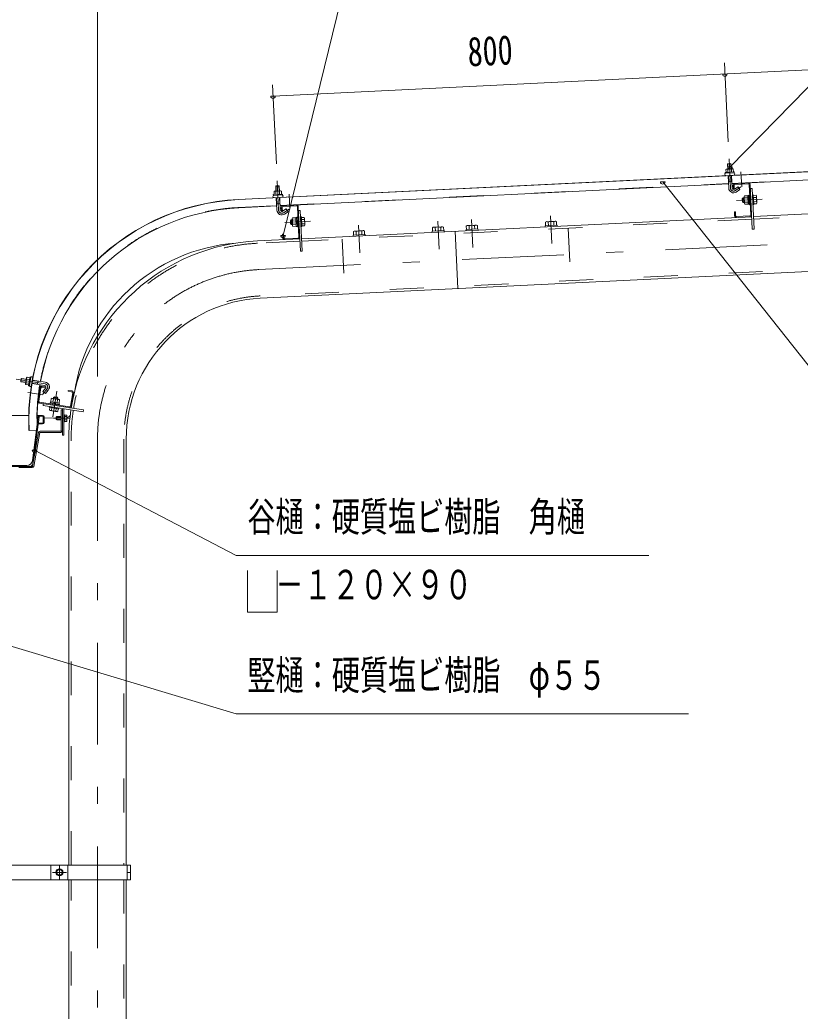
# Model space of a CAD drawing. Units: millimetres, scale not verified. Extents: x -34836 to 34836, y -16800 to 16800.
# Drawn here: x 21941 to 27460, y 5810 to 12821 of the extents above; entities that cross this region are included whole.
import ezdxf
from ezdxf.enums import TextEntityAlignment as Align

# ---------------------------------------------------------------- set-up
doc = ezdxf.new("R2010")
doc.units = ezdxf.units.MM
doc.header["$LTSCALE"] = 60
doc.linetypes.add('USER2', pattern=[10, 4, -6])
doc.linetypes.add('USER3', pattern=[24, 12, -5, 2, -5])
for name, color, linetype, lineweight in [('0-6_2-02BOLD', 7, 'Continuous', 18), ('0-7_2-12HIDDEN', 3, 'USER2', 18), ('0-8_2-22CENTER', 3, 'USER3', 18), ('0-9_2-42THIN', 4, 'Continuous', 18), ('0-A_2-52DIM', 3, 'Continuous', 18)]:
    doc.layers.add(name, color=color, linetype=linetype, lineweight=lineweight)
doc.styles.add('ＭＳ ゴシック', font='')
doc.styles.get('ＭＳ ゴシック').set_extended_font_data('MS Gothic')

msp = doc.modelspace()

# ---------------------------------------------------------------- linework, layer by layer
at = {"layer": '0-6_2-02BOLD'}
for p, q in [((23487.19, 11549.19), (31529.55, 11942.53)), ((26970.96, 11801.83), (26972.69, 11766.62)), ((26977.81, 11661.85), (30150.01, 11816.99)), ((26948.83, 11742.93), (26947.82, 11763.39)), ((26951.01, 11718.61), (26955.32, 11630.46)), ((26973.78, 11764.66), (26974.77, 11744.19)), ((26979.28, 11631.63), (26974.97, 11719.78)), ((23774.78, 11645.51), (23750.81, 11644.34)), ((23781.63, 11505.53), (26953.84, 11660.68)), ((26953.11, 11675.51), (26977.09, 11676.7)), ((26998.91, 11656.47), (27093.18, 11661.08)), ((27099.89, 11655), (27110.36, 11440.86)), ((23751.64, 11607.07), (23752.65, 11586.61)), ((23778.59, 11587.88), (23777.59, 11608.34)), ((27008.46, 11603.15), (27034.67, 11620.05)), ((27089.21, 11578.39), (27097.2, 11578.78)), ((27097.07, 11581.58), (27103.46, 11581.89)), ((27107.61, 11628.14), (27120.4, 11628.76)), ((30313.56, 11584.71), (27130.17, 11429.01)), ((23757.66, 11504.35), (23490.03, 11491.27)), ((23754.82, 11562.29), (23759.14, 11474.14)), ((23756.94, 11519.2), (23780.9, 11520.38)), ((23783.11, 11475.31), (23778.8, 11563.46)), ((23897, 11504.76), (23802.72, 11500.15)), ((23914.19, 11284.54), (23903.71, 11498.69)), ((27057.56, 11529.58), (27065.55, 11529.98)), ((27090, 11562.22), (27066.81, 11561.09)), ((27068.28, 11531.1), (27091.47, 11532.23)), ((27092.2, 11517.24), (27069.02, 11516.1)), ((27090.35, 11555.22), (27098.73, 11547.62)), ((27099.12, 11539.63), (27090.73, 11547.23)), ((27149.14, 11565.11), (27129.96, 11564.18)), ((27131.43, 11534.19), (27150.61, 11535.13)), ((23812.28, 11446.83), (23838.5, 11463.73)), ((27117.38, 11428.38), (23933.99, 11272.69)), ((27104.28, 11434.15), (27010, 11429.54)), ((23861.37, 11373.27), (23859.82, 11405.23)), ((23870.64, 11404.77), (23893.82, 11405.9)), ((23895.28, 11375.92), (23872.1, 11374.79)), ((23894.16, 11398.9), (23902.55, 11391.3)), ((23894.56, 11390.91), (23902.94, 11383.31)), ((23932.85, 11426.83), (23926.46, 11426.51)), ((23933.77, 11407.86), (23952.96, 11408.8)), ((23954.42, 11378.81), (23935.24, 11377.87)), ((23935.98, 11362.87), (23955.18, 11363.82)), ((25119.75, 11338.71), (25118.55, 11363.06)), ((25157.77, 11364.98), (25158.96, 11340.63)), ((25177.37, 11365.94), (25178.57, 11341.59)), ((25679.08, 11366.06), (25677.88, 11390.42)), ((25717.1, 11392.34), (25718.29, 11367.98)), ((25736.71, 11393.3), (25737.89, 11368.94)), ((25740.64, 11369.07), (25741.03, 11361.08)), ((24298.36, 11298.54), (24298.75, 11290.55)), ((24320.7, 11299.63), (24319.51, 11323.98)), ((24358.72, 11325.9), (24359.92, 11301.55)), ((24379.53, 11302.51), (24378.33, 11326.86)), ((24878.85, 11351.34), (24880.04, 11326.99)), ((24919.24, 11328.9), (24918.06, 11353.26)), ((25019.89, 11325.8), (25039.74, 10919.88)), ((25181.3, 11341.72), (25181.69, 11333.73)), ((23921.2, 11272.07), (23621.56, 11257.4)), ((23813.82, 11273.23), (23908.09, 11277.84)), ((23641.42, 10851.5), (30185.67, 11171.56)), ((22005.62, 10251.28), (21985.38, 10254.48)), ((21989.45, 10280.14), (22009.68, 10276.93)), ((22117.03, 10234.64), (22026.47, 10248.98)), ((22030.59, 10272.62), (22120.78, 10258.34)), ((22068.86, 10266.55), (22065.1, 10242.85)), ((22083.91, 10218.82), (22069.14, 10125.58)), ((22075.46, 10124.58), (22090.23, 10217.82)), ((22097.55, 10223.14), (22124.41, 10218.88)), ((22299.87, 10089.04), (22314.63, 10182.28)), ((22320.95, 10181.28), (22306.19, 10088.03)), ((22080.78, 10117.26), (22292.54, 10083.72)), ((22106.64, 10106.68), (22104.65, 10094.04)), ((22177.72, 10140), (22174.09, 10117.07)), ((22177.18, 10142.9), (22178.42, 10150.8)), ((22181.01, 10115.97), (22187.66, 10106.81)), ((22195.57, 10105.56), (22188.91, 10114.72)), ((22203.74, 10112.37), (22207.37, 10135.3)), ((22149.07, 10080.53), (22150.07, 10086.85)), ((22167.83, 10077.55), (22164.83, 10058.58)), ((22194.47, 10053.89), (22197.48, 10072.86)), ((22212.31, 10070.51), (22209.29, 10051.54)), ((21576.61, 10023.07), (22003.6, 10023.07)), ((22070.95, 10014.39), (22029.49, 9703.78)), ((22032.42, 9680.43), (22069.69, 9959.6)), ((22063.61, 10023.07), (22102.11, 10023.07)), ((22071.56, 9973.6), (22076.9, 10013.6)), ((22073.65, 9963.07), (22102.11, 9963.07)), ((22102.11, 9969.07), (22075.52, 9969.07)), ((22102.11, 10017.07), (22080.86, 10017.07)), ((22106.11, 10013.07), (22106.11, 9973.07)), ((22112.11, 9973.07), (22112.11, 10013.07)), ((22112.11, 10005.72), (22197.71, 10004.97)), ((22232.91, 10015.07), (22201.71, 10015.07)), ((22257.71, 9978.07), (22251.31, 9978.07)), ((22271.69, 10014.62), (22257.71, 10014.62)), ((22257.71, 9991.52), (22271.69, 9991.52)), ((22005.98, 9916.89), (22065.9, 9919.82)), ((22030.4, 9664.72), (22072.42, 9903.01)), ((22081.48, 9901.42), (22039.46, 9663.13)), ((22230.91, 9912.27), (22083.45, 9912.27)), ((22083.45, 9903.07), (22230.91, 9903.07)), ((22286.9, 9855.89), (22286.9, 6843.89)), ((22693.3, 6843.89), (22693.3, 9855.89)), ((21551.79, 9663.07), (22028.43, 9663.07)), ((21590.37, 9669.07), (21989.84, 9669.07)), ((22028.43, 9653.87), (21934.11, 9653.87)), ((22724.1, 6843.89), (21200.13, 6843.89)), ((22160.51, 6843.89), (22160.51, 6739.89)), ((22280.5, 6843.89), (22280.5, 6739.89)), ((22699.71, 6739.89), (22699.71, 6843.89)), ((22286.9, 6739.89), (22286.9, 1791.89)), ((22693.3, 3443.41), (22693.3, 6739.89)), ((22724.1, 6791.9), (22699.71, 6791.9))]:
    msp.add_line(p, q, dxfattribs=at)
for points in [[(31313.45, 11873.89), (31532.38, 11884.6), (31529.45, 11944.53), (23487.1, 11551.19)], [(26948.71, 11765.45), (26946.99, 11800.66), (26970.96, 11801.83), (26968.87, 11803.73), (26948.89, 11802.76), (26946.99, 11800.66)], [(26987.75, 11744.83), (26986.75, 11765.3), (26983.17, 11767.14), (26938.23, 11764.93), (26934.85, 11762.76), (26935.85, 11742.29)], [(23776.5, 11610.3), (23774.78, 11645.51), (23772.68, 11647.41), (23752.72, 11646.44), (23750.81, 11644.34), (23752.53, 11609.13)], [(26986.43, 11649.45), (26987.75, 11622.28), (26994.14, 11622.6), (26992.81, 11649.76)], [(27034.67, 11620.05), (27021.68, 11640.22), (26995.47, 11623.33)], [(27120.4, 11628.76), (27134.46, 11341.11), (27121.68, 11340.49), (27106.28, 11655.31)], [(23739.67, 11585.97), (23738.68, 11606.44), (23742.04, 11608.61), (23787, 11610.82), (23790.57, 11608.97), (23791.58, 11588.51)], [(27069.02, 11516.1), (27066, 11520.79), (27063.54, 11571.13), (27066.08, 11576.08), (27089.26, 11577.22)], [(27100.26, 11516.46), (27092.26, 11516.07), (27089.21, 11578.39)], [(27097.07, 11581.58), (27100.39, 11513.66), (27106.78, 11513.97)], [(27125.96, 11514.91), (27132.35, 11515.23), (27129.03, 11583.14), (27122.63, 11582.84)], [(27129.23, 11579.17), (27148.41, 11580.11), (27151.43, 11575.43), (27153.89, 11525.09), (27151.35, 11520.14), (27132.15, 11519.2)], [(23910.1, 11498.99), (23925.5, 11184.17), (23938.29, 11184.8), (23924.22, 11472.45), (23911.43, 11471.82)], [(27063.99, 11561.94), (27056, 11561.55), (27050.29, 11555.27), (27051.28, 11535.29), (27057.56, 11529.58), (27056, 11561.55)], [(23796.64, 11493.44), (23797.97, 11466.28), (23791.56, 11465.96), (23790.24, 11493.13)], [(23838.5, 11463.73), (23825.5, 11483.9), (23799.28, 11467.01)], [(27003.3, 11435.62), (27001.96, 11462.78), (26995.57, 11462.47), (26996.9, 11435.31)], [(23869.37, 11373.66), (23861.37, 11373.27), (23855.09, 11378.97), (23854.11, 11398.95), (23859.82, 11405.23), (23867.8, 11405.62)], [(23893.09, 11420.9), (23869.9, 11419.76), (23867.35, 11414.81), (23869.82, 11364.47), (23872.84, 11359.78), (23896.02, 11360.92)], [(23904.07, 11360.14), (23896.08, 11359.75), (23893.03, 11422.07), (23901.03, 11422.46)], [(23907.28, 11425.57), (23900.88, 11425.26), (23904.21, 11357.34), (23910.6, 11357.64)], [(23932.85, 11426.83), (23936.18, 11358.9), (23929.77, 11358.58)], [(23955.18, 11363.82), (23957.71, 11368.77), (23955.25, 11419.11), (23952.24, 11423.79), (23933.04, 11422.86)], [(24860.43, 11326.02), (24859.23, 11350.38), (24865.31, 11354.3), (24931.24, 11357.52), (24937.66, 11354.21), (24938.85, 11329.86)], [(25100.13, 11337.75), (25098.95, 11362.1), (25105.03, 11366.02), (25170.95, 11369.25), (25177.37, 11365.94)], [(25740.64, 11369.07), (25656.73, 11364.97), (25657.12, 11356.98)], [(25659.46, 11365.1), (25658.27, 11389.46), (25664.35, 11393.38), (25730.28, 11396.6), (25736.71, 11393.3)], [(23800.71, 11278.99), (23799.38, 11306.16), (23805.79, 11306.46), (23807.11, 11279.3)], [(24298.36, 11298.54), (24382.26, 11302.64), (24382.65, 11294.65)], [(24378.33, 11326.86), (24371.91, 11330.17), (24305.99, 11326.95), (24299.91, 11323.02), (24301.09, 11298.67)], [(24941.98, 11322), (24941.59, 11329.99), (24857.69, 11325.89), (24858.08, 11317.9)], [(25181.3, 11341.72), (25097.4, 11337.62), (25097.79, 11329.63)], [(21948.74, 10261.29), (21947.08, 10263.58), (21950.19, 10283.33), (21952.49, 10285)], [(21983.55, 10255.77), (21948.74, 10261.29), (21952.49, 10285), (21987.31, 10279.49)], [(22011.71, 10289.77), (21991.47, 10292.97), (21988.95, 10289.84), (21981.9, 10245.41), (21983.35, 10241.65), (22003.58, 10238.44)], [(22124.41, 10218.88), (22125.42, 10225.21), (22098.55, 10229.46)], [(22142.2, 10202.56), (22122.57, 10178.31), (22103.92, 10193.42), (22123.55, 10217.66)], [(22309.31, 10189.6), (22282.45, 10193.85), (22283.45, 10200.17), (22310.32, 10195.92)], [(22104.64, 10094.04), (22389.1, 10048.99), (22391.1, 10061.63), (22079.78, 10110.94)], [(22153.08, 10105.81), (22154.08, 10112.13), (22221.24, 10101.5), (22220.25, 10095.17)], [(22218.48, 10101.93), (22219.72, 10109.84), (22158.1, 10119.6), (22156.84, 10111.69)], [(22159.26, 10119.42), (22162.89, 10142.35), (22168.1, 10144.34), (22217.87, 10136.45), (22222.2, 10132.95), (22218.57, 10110.03)], [(22208.78, 10137.9), (22210.03, 10145.79), (22178.42, 10150.8), (22185.3, 10155.79), (22205.05, 10152.66), (22210.03, 10145.79)], [(22149.07, 10080.53), (22216.24, 10069.88), (22217.24, 10076.21)], [(22209.29, 10051.54), (22204.1, 10049.54), (22154.32, 10057.42), (22150, 10060.93), (22153, 10079.91)], [(22242.11, 10063.07), (22232.91, 10063.07), (22232.91, 9914.27)], [(22251.31, 10070.81), (22251.31, 9883.07), (22242.11, 9883.07), (22242.11, 10072.27)], [(22257.71, 9978.07), (22257.71, 10028.07), (22251.31, 10028.07)], [(22257.71, 10026.17), (22271.69, 10026.17), (22273.71, 10022.67), (22273.71, 9983.47)], [(22197.71, 10011.07), (22201.71, 10015.07), (22201.71, 9991.07), (22232.91, 9991.07)], [(22197.71, 10011.07), (22197.71, 9995.07), (22201.71, 9991.07)], [(22273.71, 9983.47), (22271.69, 9979.98), (22257.71, 9979.98)], [(21200.13, 6739.89), (22724.1, 6739.89), (22724.1, 6843.89)]]:
    msp.add_lwpolyline(points, dxfattribs=at)
for points in [[(26929.83, 11741.99), (26930.15, 11735.6), (26994.08, 11738.74), (26993.76, 11745.12)], [(23797.58, 11588.81), (23733.66, 11585.67), (23733.97, 11579.28), (23797.89, 11582.42)], [(22002.64, 10232.5), (22012.66, 10295.71), (22018.99, 10294.71), (22008.95, 10231.5)], [(22241.01, 6803.43), (22221, 6814.99), (22201, 6803.43), (22201, 6780.35), (22221, 6768.8), (22241.01, 6780.35)]]:
    msp.add_lwpolyline(points, close=True, dxfattribs=at)
for radius in [25, 19.6]:
    msp.add_circle((22221, 6791.9), radius, dxfattribs=at)
for centre, radius, start, end in [((26934.53, 11727.81), 8, 92.79938, 272.79938), ((26941.8, 11753.6), 11.5, 58.41574, 118.41574), ((26962.8, 11723.1), 42.99, 75.21204, 110.38795), ((26980.73, 11755.5), 11.5, 67.18425, 127.18425), ((26990.47, 11730.55), 8, 272.8002, 92.80019), ((26999.21, 11650.08), 12.8, 92.79877, 182.79855), ((26999.21, 11650.08), 6.4, 92.79877, 182.79079), ((27093.5, 11654.69), 12.8, 2.8027, 92.80269), ((27093.5, 11654.69), 6.4, 2.8027, 92.80269), ((23738.35, 11571.49), 8, 92.79938, 272.79938), ((23745.62, 11597.28), 11.5, 58.41574, 118.41574), ((23766.63, 11566.78), 42.99, 75.21204, 110.38795), ((23784.54, 11599.19), 11.5, 67.18425, 127.18425), ((23794.29, 11574.23), 8, 272.8002, 92.80019), ((26989.77, 11632.15), 34.5, 182.79999, 302.79999), ((26989.77, 11632.15), 10.5, 182.79999, 302.79999), ((27075.15, 11569.01), 11.51, 182.80093, 223.52776), ((27140.07, 11572.18), 11.51, 322.07413, 2.80093), ((23563.31, 9993.06), 1560, 92.79997, 182.80008), ((23563.31, 9993.06), 1558, 92.79996, 182.80008), ((23803.03, 11493.76), 12.8, 92.79877, 182.79855), ((23803.03, 11493.76), 6.4, 92.79877, 182.79079), ((23897.31, 11498.37), 12.8, 2.8027, 92.80269), ((23897.31, 11498.37), 6.4, 2.8027, 92.80269), ((27106.55, 11548), 41.84, 161.77553, 203.82634), ((27077.36, 11524.03), 11.51, 142.07411, 182.80093), ((27110.88, 11548.22), 41.84, 341.77554, 23.82634), ((27142.28, 11527.2), 11.51, 2.80093, 43.52777), ((23563.31, 9993.06), 1500, 92.79996, 169.6111), ((23793.59, 11475.83), 34.5, 182.79999, 302.79999), ((23793.59, 11475.83), 10.5, 182.79999, 302.79999), ((27009.68, 11435.93), 12.8, 182.79791, 272.80046), ((27009.68, 11435.93), 6.4, 182.79079, 272.80046), ((27103.98, 11440.54), 6.4, 272.81155, 2.8027), ((27103.98, 11440.54), 12.8, 272.81155, 2.8027), ((23878.98, 11412.7), 11.51, 182.80093, 223.52776), ((23910.38, 11391.68), 41.84, 161.77553, 203.82634), ((23881.18, 11367.71), 11.51, 142.07411, 182.80093), ((23943.9, 11415.87), 11.51, 322.07413, 2.80093), ((23914.7, 11391.9), 41.84, 341.77554, 23.82634), ((23946.09, 11370.89), 11.51, 2.80093, 43.52777), ((24928.42, 11342.23), 15.13, 92.79999, 133.23114), ((25109.32, 11351.07), 15.14, 52.37167, 92.79999), ((25140.67, 11312.58), 55.12, 71.93568, 113.66429), ((25168.13, 11353.95), 15.13, 92.79999, 133.23114), ((25668.64, 11378.43), 15.14, 52.37167, 92.79999), ((25700.01, 11339.94), 55.12, 71.93568, 113.66429), ((25727.47, 11381.31), 15.13, 92.79999, 133.23114), ((24310.27, 11311.99), 15.14, 52.37167, 92.79999), ((24341.63, 11273.5), 55.12, 71.93568, 113.66429), ((24369.09, 11314.87), 15.13, 92.79999, 133.23114), ((24869.6, 11339.35), 15.14, 52.37167, 92.79999), ((24900.96, 11300.86), 55.12, 71.93568, 113.66429), ((23690.11, 9855.89), 1403.2, 92.80005, 171.00011), ((23563.31, 9993.06), 1252, 94.35126, 171.14919), ((23813.5, 11279.61), 12.8, 182.79791, 272.80046), ((23813.5, 11279.61), 6.4, 182.79079, 272.80046), ((23907.79, 11284.22), 6.4, 272.81155, 2.8027), ((23907.79, 11284.22), 12.8, 272.81155, 2.8027), ((23690.11, 9855.89), 996.8, 92.80005, 180), ((21993.74, 10246.58), 11.5, 136.61952, 196.61952), ((22027.89, 10260.9), 42.99, 153.41284, 188.58876), ((21999.83, 10285.07), 11.5, 145.38803, 205.38803), ((22015.76, 10234.48), 6.26, 171.00337, 351.00337), ((22024.96, 10289.72), 6.69, 351.00305, 171.00304), ((23563.31, 9993.06), 1500, 170.52794, 182.80006), ((22115.39, 10224.26), 34.5, 321.00006, 81.00246), ((22096.55, 10216.82), 12.8, 80.99878, 170.99857), ((22096.55, 10216.82), 6.4, 81.00534, 170.99736), ((22115.39, 10224.26), 10.5, 321.00548, 81.00546), ((22308.31, 10183.28), 6.4, 350.99568, 81.00534), ((22308.31, 10183.28), 12.8, 350.99689, 80.99942), ((22081.78, 10123.58), 12.8, 170.99464, 260.99464), ((22081.78, 10123.58), 6.4, 170.99344, 260.99344), ((22168.94, 10132.56), 11.51, 40.27335, 81.00017), ((22186.43, 10099.07), 41.84, 59.97212, 102.02293), ((22213.43, 10125.52), 11.51, 81.00017, 121.72699), ((22158.77, 10068.37), 11.51, 261.00017, 301.72699), ((22185.76, 10094.8), 41.84, 239.97212, 282.02293), ((22203.25, 10061.32), 11.51, 220.27335, 261.00017), ((23690.11, 9855.89), 1403.2, 171.52264, 180), ((22293.54, 10090.03), 12.8, 260.99464, 350.98579), ((22293.54, 10090.03), 6.4, 260.99344, 350.98459), ((22073.65, 9959.07), 4, 90, 172.39577), ((22080.86, 10013.07), 10, 90, 172.39798), ((22075.52, 9973.07), 4, 172.39839, 270), ((22080.86, 10013.07), 4, 90, 172.39577), ((22102.11, 10013.07), 10, 0, 90), ((22102.11, 10013.07), 4, 0, 90), ((22102.11, 9973.07), 4, 270, 0), ((22102.11, 9973.07), 10, 270, 0), ((22264.44, 10020.39), 9.27, 321.46854, 0), ((22239.67, 10003.07), 34.04, 340.17088, 19.8313), ((22264.44, 9985.75), 9.26, 0, 38.5462), ((22253.25, 10064.49), 60, 289.93993, 316.72618), ((22083.45, 9901.07), 11.2, 90, 169.99986), ((22083.45, 9901.07), 2, 90, 169.99971), ((22230.91, 9914.27), 2, 270, 0), ((22230.91, 9914.27), 11.2, 270, 0), ((21989.84, 9709.07), 40, 270, 352.39709), ((22012.6, 9683.07), 20, 270, 352.39682), ((22028.43, 9665.07), 2, 270, 349.99971), ((22028.43, 9665.07), 11.2, 270, 350.00003)]:
    msp.add_arc(centre, radius, start, end, dxfattribs=at)
at = {"layer": '0-7_2-12HIDDEN'}
for p, q in [((26977.72, 11663.85), (30149.91, 11818.99)), ((23781.53, 11507.52), (26953.74, 11662.68)), ((30308.27, 11567.62), (27130.99, 11412.23)), ((23489.93, 11493.26), (23757.55, 11506.35)), ((27118.2, 11411.61), (23934.8, 11255.91)), ((25819.75, 11348.1), (25837.96, 10975.75)), ((23922.03, 11255.28), (23622.38, 11240.63)), ((24221.66, 11269.94), (24239.88, 10897.59)), ((30190.96, 11188.64), (23640.59, 10868.27)), ((22303.71, 6843.89), (22303.71, 9855.89)), ((22676.5, 9855.89), (22676.5, 6843.89)), ((22303.71, 1791.89), (22303.71, 6739.89)), ((22676.5, 6739.89), (22676.5, 3443.89))]:
    msp.add_line(p, q, dxfattribs=at)
for centre, radius, start, end in [((23563.31, 9993.06), 1502, 92.79997, 169.61304), ((23690.11, 9855.89), 1386.4, 92.80005, 171.00003), ((23690.11, 9855.89), 1013.6, 92.80005, 180), ((23563.31, 9993.06), 1502, 170.52855, 182.80008), ((23690.11, 9855.89), 1386.4, 171.52901, 180)]:
    msp.add_arc(centre, radius, start, end, dxfattribs=at)
at = {"layer": '0-8_2-22CENTER'}
for p, q in [((26957.18, 11837.84), (26967.3, 11631.05)), ((27047.02, 11638.8), (27041.83, 11745.07)), ((23761, 11681.52), (23771.13, 11474.73)), ((27001.96, 11613.24), (27041.46, 11638.69)), ((23850.85, 11482.48), (23845.64, 11588.75)), ((27010.83, 11543.31), (27192.61, 11552.22)), ((23805.77, 11456.92), (23845.29, 11482.37)), ((25695.36, 11434.94), (25704.94, 11239.17)), ((23631.48, 11054.46), (30323.49, 11381.75)), ((23814.66, 11386.99), (23996.44, 11395.9)), ((24346.57, 11172.74), (24336.99, 11368.51)), ((24896.32, 11395.87), (24905.9, 11200.09)), ((25145.61, 11211.82), (25136.04, 11407.59)), ((21914.43, 10278.88), (22118.91, 10246.48)), ((22102.6, 10168.07), (21997.51, 10184.71)), ((22132.88, 10210.11), (22103.3, 10173.58)), ((22172.94, 10013.97), (22201.43, 10193.72)), ((22293.71, 10003.07), (22177.71, 10003.07)), ((22490.11, 9855.89), (22490.11, -1848.11)), ((22221, 6741.89), (22221, 6841.88)), ((22171, 6791.9), (22271, 6791.9))]:
    msp.add_line(p, q, dxfattribs=at)
for centre, radius, start, end in [((26989.77, 11632.15), 22.5, 182.79999, 302.79999), ((23793.59, 11475.83), 22.5, 182.79999, 302.79999), ((23690.11, 9855.89), 1200, 92.80005, 180), ((22115.39, 10224.26), 22.5, 320.99779, 80.99777)]:
    msp.add_arc(centre, radius, start, end, dxfattribs=at)
at = {"layer": '0-9_2-42THIN'}
for p, q in [((26948.89, 11802.76), (26950.71, 11765.55)), ((26970.68, 11766.53), (26968.87, 11803.73)), ((23754.53, 11609.23), (23752.71, 11646.44)), ((23772.68, 11647.41), (23774.5, 11610.21)), ((27052.2, 11557.35), (27064.18, 11557.95)), ((27065.35, 11533.97), (27053.37, 11533.39)), ((23868, 11401.63), (23856.01, 11401.04)), ((23857.19, 11377.07), (23869.17, 11377.66)), ((21983.86, 10257.75), (21947.08, 10263.58)), ((21950.2, 10283.33), (21986.99, 10277.5)), ((22183, 10154.12), (22181.13, 10142.27)), ((22204.83, 10138.53), (22206.71, 10150.37)), ((22198.51, 10011.87), (22232.91, 10011.87)), ((22232.91, 9994.27), (22198.51, 9994.27))]:
    msp.add_line(p, q, dxfattribs=at)
for points in [[(26953.48, 11668.06), (26955.11, 11675.61), (26953, 11718.71)], [(26972.98, 11719.68), (26975.08, 11676.59), (26977.45, 11669.23)], [(23756.83, 11562.38), (23758.93, 11519.3), (23757.3, 11511.74)], [(23781.27, 11512.91), (23778.9, 11520.27), (23776.79, 11563.36)], [(22072.47, 10241.68), (22065.42, 10244.83), (22026.8, 10250.95)], [(22030.23, 10270.66), (22068.54, 10264.59), (22076.24, 10265.39)]]:
    msp.add_lwpolyline(points, dxfattribs=at)
at = {"layer": '0-A_2-52DIM'}
for p, q in [((29630.11, 14511.89), (26964.43, 11780.24)), ((22490.11, 10298.29), (22490.11, 13171.94)), ((31642.25, 12667.7), (23731.7, 12280.81)), ((26951.32, 11957.69), (26923.96, 12517.03)), ((26943.87, 12437.13), (26911.87, 12437.13)), ((23727.79, 12360.71), (23755.14, 11801.37)), ((23747.7, 12280.81), (23715.7, 12280.81)), ((26980.43, 11780.24), (26948.43, 11780.24)), ((26504.26, 11674.57), (26472.26, 11674.57)), ((26488.26, 11674.57), (27950.1, 9831.89)), ((23818.76, 11295.97), (23786.76, 11295.97)), ((22060.35, 9777.1), (22028.35, 9777.1)), ((23550.12, 8926.19), (23550.12, 8631.88))]:
    msp.add_line(p, q, dxfattribs=at)
for points in [[(23802.76, 11295.97), (24590.1, 14511.89), (28030.11, 14511.89)], [(26390.13, 9031.88), (23470.12, 9031.88), (22044.35, 9777.1)], [(23550.12, 8631.88), (23760.75, 8631.88), (23760.75, 8926.19)], [(21140.16, 8612.72), (23470.12, 7911.88), (26670.13, 7911.88)]]:
    msp.add_lwpolyline(points, dxfattribs=at)
for centre in [(26927.87, 12437.13), (23731.7, 12280.81), (26964.43, 11780.24), (26488.26, 11674.57), (23802.76, 11295.97), (22044.35, 9777.1)]:
    msp.add_arc(centre, 16, 180, 0, dxfattribs=at)

# ---------------------------------------------------------------- texts
at = {"layer": '0-A_2-52DIM', "color": 7, "style": 'ＭＳ ゴシック', "width": 0.75}
msp.add_text('800', height=208.4, rotation=2.8, dxfattribs=at).set_placement((25115.88, 12428.6), align=Align.BOTTOM_LEFT)
at = {"layer": '0-A_2-52DIM', "color": 7, "style": 'ＭＳ ゴシック', "width": 0.7}
for s, p in [('谷樋：硬質塩ビ樹脂\u3000角樋', (23550.12, 9140.31)), ('\u3000－１２０×９０', (23550.12, 8660.3)), ('竪樋：硬質塩ビ樹脂\u3000φ５５', (23550.12, 8020.3))]:
    msp.add_text(s, height=208.4, dxfattribs=at).set_placement(p, align=Align.BOTTOM_LEFT)

doc.saveas('drawing.dxf')
